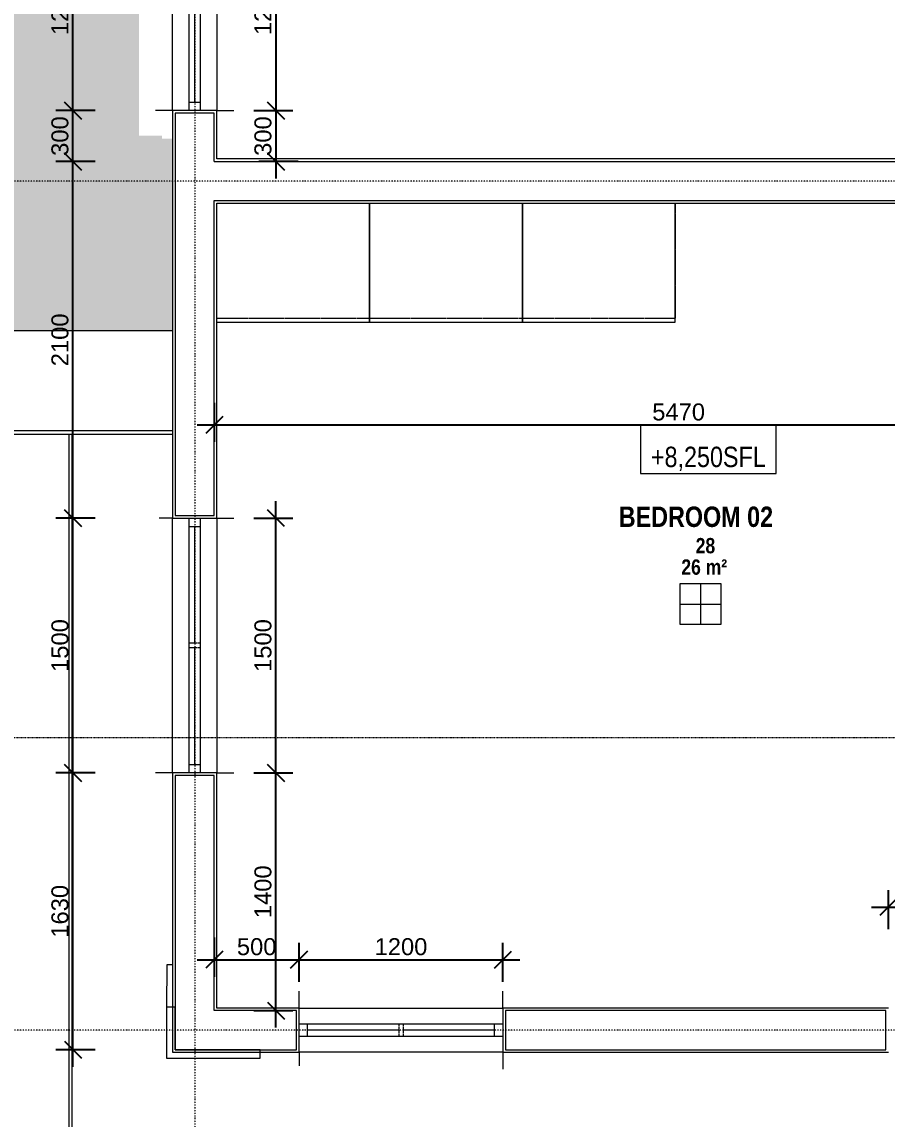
# Model space of a CAD drawing. Header units: millimetres. Extents: x -21051 to 202668, y -15646 to 13691.
# Drawn here: x 119649 to 124744, y -8818 to -2357 of the extents above; entities that cross this region are included whole.
import ezdxf

# ---------------------------------------------------------------- set-up
doc = ezdxf.new("R2010")
doc.units = ezdxf.units.MM
for name, pattern in [('Centre', [14.4, 3, -2.2, 7, -2.2]), ('Dash dot', [15.875, 6.35, -4.7625, 0, -4.7625]), ('TD_Dash', [4, 2, -2]), ('TD_Level Line', [8, 4, -2, 0, -2])]:
    doc.linetypes.add(name, pattern=pattern)
for name, color, linetype, lineweight in [('A-ANNO-DIMS', 211, 'Continuous', 9), ('A-AREA-IDEN', 2, 'Continuous', 9), ('A-GLAZ', 151, 'Continuous', 5), ('A-ROOF', 132, 'Continuous', 5), ('A-ROOF-PATT', 132, 'Continuous', 5), ('A-WALL', 113, 'Continuous', 5), ('G-ANNO-DIMS', 111, 'Continuous', 9), ('G-ANNO-SYMB', 111, 'Continuous', 9), ('I-WALL', 2, 'Continuous', 5), ('Q-CASE', 31, 'Continuous', 5), ('Q-CASE-HDLN', 31, 'TD_Dash', 5), ('S-GRID', 1, 'Continuous', 9)]:
    doc.layers.add(name, color=color, linetype=linetype, lineweight=lineweight)
doc.layers.get('0').off()
doc.styles.add('Arial Narrow_1', font='ARIALN.TTF', dxfattribs={"height": 120})
doc.styles.add('Arial Narrow_B', font='ARIALNB.TTF', dxfattribs={"height": 90})
doc.styles.add('Arial Narrow_B_1', font='ARIALNB.TTF', dxfattribs={"height": 120})
doc.styles.add('Arial_3', font='arial.ttf', dxfattribs={"height": 100})
doc.dimstyles.new('Arial_1_0', dxfattribs={"dimscale": 304.8, "dimtxt": 102.02594, "dimasz": 0.328084, "dimexe": 0.328084, "dimexo": 0.0625, "dimgap": 0.082021, "dimtad": 1, "dimdec": 0, "dimzin": 0, "dimdsep": 46, "dimtxsty": 'Arial_3', "dimblk1": 'OBLIQUE', "dimblk2": 'OBLIQUE', "dimsah": 1, "dimcen": 0.09, "dimdle": 0.328084, "dimazin": 0, "dimtfac": 1, "dimtdec": 4, "dimtix": 1, "dimtmove": 0, "dimatfit": 3, "dimfxl": 0.492126, "dimfxlon": 1, "dimtvp": 1, "dimtolj": 1, "dimtzin": 0, "dimarcsym": 2})

# ---------------------------------------------------------------- blocks, each defined once
blk = doc.blocks.new('CAS_Casework - 1 Primary  __ Bedroom-905706-02_Pent floor')
at = {"layer": 'Q-CASE'}
for p, q in [((494.7, 100), (-405.3, 100)), ((-405.3, 100), (-405.3, -600))]:
    blk.add_line(p, q, dxfattribs=at)
at = {"layer": 'Q-CASE-HDLN'}
for p, q in [((-405.3, 80), (494.7, 80)), ((-405.3, -600), (-405.3, 80))]:
    blk.add_line(p, q, dxfattribs=at)
blk = doc.blocks.new('CAS_Casework - 1 Primary  __ Bedroom-V2-02_Pent floor')
at = {"layer": 'Q-CASE'}
for p, q in [((494.7, 100), (-405.3, 100)), ((-405.3, 100), (-405.3, -600)), ((494.7, -600), (494.7, 100))]:
    blk.add_line(p, q, dxfattribs=at)
at = {"layer": 'Q-CASE-HDLN'}
for p, q in [((-405.3, 80), (494.7, 80)), ((-405.3, -600), (-405.3, 80)), ((494.7, -600), (494.7, 80))]:
    blk.add_line(p, q, dxfattribs=at)
blk = doc.blocks.new('PARAPET1 - PARAPET-963186-02_Pent floor')
at = {"layer": 'Q-CASE'}
for p, q in [((-5843.2, 16978.7), (-5693.3, 12420.6)), ((-5674.2, 12421.2), (-5823.4, 16960.2))]:
    blk.add_line(p, q, dxfattribs=at)
blk = doc.blocks.new('PARAPET4 - PARAPET-973503-02_Pent floor')
at = {"layer": 'Q-CASE'}
for p, q in [((-5713.1, 13030.9), (-9924.9, 12892.4)), ((-9905.2, 12873.9), (-5712.5, 13011.7))]:
    blk.add_line(p, q, dxfattribs=at)
blk = doc.blocks.new('Casement - 2L - 1200 X 1500-1125428-02_Pent floor')
at = {"layer": 'A-GLAZ'}
for p, q in [((-273.8, 130), (-273.8, 230)), ((926.2, 130), (926.2, 230)), ((-223.8, 35), (-273.8, 35)), ((876.2, 35), (-223.8, 35)), ((-223.8, -35), (-223.8, 35)), ((-223.8, 0), (-223.8, 15)), ((313.2, 0), (-223.8, 0)), ((876.2, -35), (876.2, 35)), ((926.2, 35), (876.2, 35)), ((-273.8, -35), (-223.8, -35)), ((-223.8, -35), (876.2, -35)), ((876.2, 0), (339.2, 0)), ((876.2, -35), (926.2, -35)), ((-273.8, -130), (-273.8, -210)), ((926.2, -130), (926.2, -230))]:
    blk.add_line(p, q, dxfattribs=at)
at = {"layer": 'A-GLAZ', "linetype": 'Centre'}
for p, q in [((313.2, 35), (313.2, -35)), ((339.2, 35), (339.2, -35))]:
    blk.add_line(p, q, dxfattribs=at)
blk = doc.blocks.new('Casement - 2L - 1500 X 1500-1219636-02_Pent floor')
at = {"layer": 'A-GLAZ'}
for p, q in [((-423.8, 130), (-423.8, 230)), ((1076.2, 130), (1076.2, 230)), ((-373.8, 35), (-423.8, 35)), ((1026.2, 35), (-373.8, 35)), ((-373.8, -35), (-373.8, 35)), ((-373.8, 0), (-373.8, 15)), ((313.2, 0), (-373.8, 0)), ((1026.2, 0), (339.2, 0)), ((1026.2, -35), (1026.2, 35)), ((1076.2, 35), (1026.2, 35)), ((-423.8, -35), (-373.8, -35)), ((-373.8, -35), (1026.2, -35)), ((1026.2, -35), (1076.2, -35)), ((-423.8, -130), (-423.8, -210)), ((1076.2, -130), (1076.2, -230))]:
    blk.add_line(p, q, dxfattribs=at)
at = {"layer": 'A-GLAZ', "linetype": 'Centre'}
for p, q in [((313.2, 35), (313.2, -35)), ((339.2, 35), (339.2, -35))]:
    blk.add_line(p, q, dxfattribs=at)
blk = doc.blocks.new('brick facing edge - brick facing edge-1233025-02_Pent floor')
at = {"layer": 'A-WALL', "lineweight": 18}
for p, q in [((-9067.1, 12344.7), (-9366.9, 12334.9)), ((-9065.4, 12294.7), (-9067.1, 12344.7)), ((-9366.9, 12334.9), (-9348.8, 11785.2)), ((-9315.3, 12286.5), (-9065.4, 12294.7)), ((-9298.8, 11786.8), (-9315.3, 12286.5)), ((-9348.8, 11785.2), (-9298.8, 11786.8))]:
    blk.add_line(p, q, dxfattribs=at)
at = {"layer": 'A-WALL'}
for p, q in [((-8817.2, 12352.9), (-9067.1, 12344.7)), ((-8816, 12317.9), (-8817.2, 12352.9))]:
    blk.add_line(p, q, dxfattribs=at)
blk = doc.blocks.new('Room Tag B - Medium_rfaX - Name and Number-1261570-02_Pent floor')
at = {"layer": 'A-AREA-IDEN'}
for p, q in [((-2.752, -5.004), (-2.752, -2.604)), ((-2.752, -2.604), (-0.352, -2.604)), ((-1.552, -2.604), (-1.552, -5.004)), ((-0.352, -2.604), (-0.352, -5.004)), ((-2.752, -3.804), (-0.352, -3.804)), ((-0.352, -5.004), (-2.752, -5.004))]:
    blk.add_line(p, q, dxfattribs=at)
blk = doc.blocks.new('_Oblique')
at = {"color": 0, "linetype": 'ByBlock', "lineweight": -2}
blk.add_line((-0.5, -0.5), (0.5, 0.5), dxfattribs=at)
blk = doc.blocks.new('*D1442')
at = {"layer": 'A-ANNO-DIMS', "color": 0, "lineweight": -2, "transparency": 16777216}
for p, q in [((120781.6, -7748.3), (120781.6, -7979.3)), ((121281.6, -8010.2), (121281.6, -7779.3)), ((120681.6, -7879.3), (121381.6, -7879.3))]:
    blk.add_line(p, q, dxfattribs=at)
at = {"layer": 'Defpoints', "color": 0, "transparency": 16777216}
for p in [(120781.6, -7729.3), (121281.6, -7879.3), (121281.6, -8029.3)]:
    blk.add_point(p, dxfattribs=at)
at = {"layer": 'A-ANNO-DIMS', "color": 0, "lineweight": -2, "transparency": 16777216, "xscale": 100, "yscale": 100, "zscale": 100, "rotation": 180}
blk.add_blockref('_Oblique', (120781.6, -7879.3), dxfattribs=at)
at = {"layer": 'A-ANNO-DIMS', "color": 0, "lineweight": -2, "transparency": 16777216, "xscale": 100, "yscale": 100, "zscale": 100}
blk.add_blockref('_Oblique', (121281.6, -7879.3), dxfattribs=at)
at = {"layer": 'A-ANNO-DIMS', "color": 0, "transparency": 16777216, "insert": (121031.6, -7803.2), "char_height": 100, "width": 276.883, "attachment_point": 5, "style": 'Arial_3'}
blk.add_mtext('\\A1;500', dxfattribs=at)
blk = doc.blocks.new('*D1443')
at = {"layer": 'A-ANNO-DIMS', "color": 0, "lineweight": -2, "transparency": 16777216}
for p, q in [((121281.6, -8010.2), (121281.6, -7779.3)), ((122481.6, -8010.2), (122481.6, -7779.3)), ((121181.6, -7879.3), (122581.6, -7879.3))]:
    blk.add_line(p, q, dxfattribs=at)
at = {"layer": 'Defpoints', "color": 0, "transparency": 16777216}
for p in [(122481.6, -7879.3), (121281.6, -8029.3), (122481.6, -8029.3)]:
    blk.add_point(p, dxfattribs=at)
at = {"layer": 'A-ANNO-DIMS', "color": 0, "lineweight": -2, "transparency": 16777216, "xscale": 100, "yscale": 100, "zscale": 100, "rotation": 180}
blk.add_blockref('_Oblique', (121281.6, -7879.3), dxfattribs=at)
at = {"layer": 'A-ANNO-DIMS', "color": 0, "lineweight": -2, "transparency": 16777216, "xscale": 100, "yscale": 100, "zscale": 100}
blk.add_blockref('_Oblique', (122481.6, -7879.3), dxfattribs=at)
at = {"layer": 'A-ANNO-DIMS', "color": 0, "transparency": 16777216, "insert": (121881.6, -7803.2), "char_height": 100, "width": 369.177, "attachment_point": 5, "style": 'Arial_3'}
blk.add_mtext('\\A1;1200', dxfattribs=at)
blk = doc.blocks.new('*D1444')
at = {"layer": 'A-ANNO-DIMS', "color": 0, "lineweight": -2, "transparency": 16777216}
for p, q in [((124751.6, -7700.1), (124751.6, -7469.2)), ((125951.6, -7700.1), (125951.6, -7469.2)), ((124651.6, -7569.2), (126051.6, -7569.2))]:
    blk.add_line(p, q, dxfattribs=at)
at = {"layer": 'Defpoints', "color": 0, "transparency": 16777216}
for p in [(125951.6, -7569.2), (124751.6, -7719.2), (125951.6, -7719.2)]:
    blk.add_point(p, dxfattribs=at)
at = {"layer": 'A-ANNO-DIMS', "color": 0, "lineweight": -2, "transparency": 16777216, "xscale": 100, "yscale": 100, "zscale": 100, "rotation": 180}
blk.add_blockref('_Oblique', (124751.6, -7569.2), dxfattribs=at)
at = {"layer": 'A-ANNO-DIMS', "color": 0, "lineweight": -2, "transparency": 16777216, "xscale": 100, "yscale": 100, "zscale": 100}
blk.add_blockref('_Oblique', (125951.6, -7569.2), dxfattribs=at)
at = {"layer": 'A-ANNO-DIMS', "color": 0, "transparency": 16777216, "insert": (125351.6, -7493.1), "char_height": 100, "width": 369.177, "attachment_point": 5, "style": 'Arial_3'}
blk.add_mtext('\\A1;1200', dxfattribs=at)
blk = doc.blocks.new('*D1454')
at = {"layer": 'A-ANNO-DIMS', "color": 0, "lineweight": -2, "transparency": 16777216}
for p, q in [((119949.5, -8509.2), (119949.5, -6679.2)), ((120080.5, -6779.2), (119849.5, -6779.2)), ((120080.5, -8409.2), (119849.5, -8409.2))]:
    blk.add_line(p, q, dxfattribs=at)
at = {"layer": 'Defpoints', "color": 0, "transparency": 16777216}
for p in [(119949.5, -6779.2), (120099.5, -6779.2), (120099.5, -8409.2)]:
    blk.add_point(p, dxfattribs=at)
at = {"layer": 'A-ANNO-DIMS', "color": 0, "lineweight": -2, "transparency": 16777216, "xscale": 100, "yscale": 100, "zscale": 100}
for p, rotation in [((119949.5, -6779.2), 90), ((119949.5, -8409.2), 270)]:
    blk.add_blockref('_Oblique', p, dxfattribs=dict(at, rotation=rotation))
at = {"layer": 'A-ANNO-DIMS', "color": 0, "transparency": 16777216, "insert": (119873.4, -7594.2), "char_height": 100, "width": 369.177, "attachment_point": 5, "rotation": 90, "style": 'Arial_3'}
blk.add_mtext('\\A1;1630', dxfattribs=at)
blk = doc.blocks.new('*D1455')
at = {"layer": 'A-ANNO-DIMS', "color": 0, "lineweight": -2, "transparency": 16777216}
for p, q in [((119949.5, -6879.2), (119949.5, -5179.2)), ((120080.5, -5279.2), (119849.5, -5279.2)), ((120080.5, -6779.2), (119849.5, -6779.2))]:
    blk.add_line(p, q, dxfattribs=at)
at = {"layer": 'Defpoints', "color": 0, "transparency": 16777216}
for p in [(119949.5, -5279.2), (120099.5, -5279.2), (120099.5, -6779.2)]:
    blk.add_point(p, dxfattribs=at)
at = {"layer": 'A-ANNO-DIMS', "color": 0, "lineweight": -2, "transparency": 16777216, "xscale": 100, "yscale": 100, "zscale": 100}
for p, rotation in [((119949.5, -5279.2), 90), ((119949.5, -6779.2), 270)]:
    blk.add_blockref('_Oblique', p, dxfattribs=dict(at, rotation=rotation))
at = {"layer": 'A-ANNO-DIMS', "color": 0, "transparency": 16777216, "insert": (119873.5, -6029.2), "char_height": 100, "width": 369.177, "attachment_point": 5, "rotation": 90, "style": 'Arial_3'}
blk.add_mtext('\\A1;1500', dxfattribs=at)
blk = doc.blocks.new('*D1456')
at = {"layer": 'A-ANNO-DIMS', "color": 0, "lineweight": -2, "transparency": 16777216}
for p, q in [((119949.5, -5379.2), (119949.5, -3079.2)), ((120080.5, -3179.2), (119849.5, -3179.2)), ((120080.5, -5279.2), (119849.5, -5279.2))]:
    blk.add_line(p, q, dxfattribs=at)
at = {"layer": 'Defpoints', "color": 0, "transparency": 16777216}
for p in [(119949.5, -3179.2), (120099.5, -3179.2), (120099.5, -5279.2)]:
    blk.add_point(p, dxfattribs=at)
at = {"layer": 'A-ANNO-DIMS', "color": 0, "lineweight": -2, "transparency": 16777216, "xscale": 100, "yscale": 100, "zscale": 100}
for p, rotation in [((119949.5, -3179.2), 90), ((119949.5, -5279.2), 270)]:
    blk.add_blockref('_Oblique', p, dxfattribs=dict(at, rotation=rotation))
at = {"layer": 'A-ANNO-DIMS', "color": 0, "transparency": 16777216, "insert": (119873.5, -4229.2), "char_height": 100, "width": 369.177, "attachment_point": 5, "rotation": 90, "style": 'Arial_3'}
blk.add_mtext('\\A1;2100', dxfattribs=at)
blk = doc.blocks.new('*D1457')
at = {"layer": 'A-ANNO-DIMS', "color": 0, "lineweight": -2, "transparency": 16777216}
for p, q in [((119949.5, -3279.2), (119949.5, -2779.2)), ((120080.5, -2879.2), (119849.5, -2879.2)), ((120080.5, -3179.2), (119849.5, -3179.2))]:
    blk.add_line(p, q, dxfattribs=at)
at = {"layer": 'Defpoints', "color": 0, "transparency": 16777216}
for p in [(119949.5, -2879.2), (120099.5, -2879.2), (120099.5, -3179.2)]:
    blk.add_point(p, dxfattribs=at)
at = {"layer": 'A-ANNO-DIMS', "color": 0, "lineweight": -2, "transparency": 16777216, "xscale": 100, "yscale": 100, "zscale": 100}
for p, rotation in [((119949.5, -2879.2), 90), ((119949.5, -3179.2), 270)]:
    blk.add_blockref('_Oblique', p, dxfattribs=dict(at, rotation=rotation))
at = {"layer": 'A-ANNO-DIMS', "color": 0, "transparency": 16777216, "insert": (119873.4, -3029.2), "char_height": 100, "width": 276.883, "attachment_point": 5, "rotation": 90, "style": 'Arial_3'}
blk.add_mtext('\\A1;300', dxfattribs=at)
blk = doc.blocks.new('*D1458')
at = {"layer": 'A-ANNO-DIMS', "color": 0, "lineweight": -2, "transparency": 16777216}
for p, q in [((119949.5, -2979.2), (119949.5, -1579.2)), ((120080.5, -1679.2), (119849.5, -1679.2)), ((120080.5, -2879.2), (119849.5, -2879.2))]:
    blk.add_line(p, q, dxfattribs=at)
at = {"layer": 'Defpoints', "color": 0, "transparency": 16777216}
for p in [(119949.5, -1679.2), (120099.5, -1679.2), (120099.5, -2879.2)]:
    blk.add_point(p, dxfattribs=at)
at = {"layer": 'A-ANNO-DIMS', "color": 0, "lineweight": -2, "transparency": 16777216, "xscale": 100, "yscale": 100, "zscale": 100}
for p, rotation in [((119949.5, -1679.2), 90), ((119949.5, -2879.2), 270)]:
    blk.add_blockref('_Oblique', p, dxfattribs=dict(at, rotation=rotation))
at = {"layer": 'A-ANNO-DIMS', "color": 0, "transparency": 16777216, "insert": (119873.5, -2279.2), "char_height": 100, "width": 369.177, "attachment_point": 5, "rotation": 90, "style": 'Arial_3'}
blk.add_mtext('\\A1;1200', dxfattribs=at)
blk = doc.blocks.new('*D1464')
at = {"layer": 'A-ANNO-DIMS', "color": 0, "lineweight": -2, "transparency": 16777216}
for p, q in [((121145.1, -8279.2), (121145.1, -6679.2)), ((121014.1, -6779.2), (121245.1, -6779.2)), ((121014.1, -8179.2), (121245.1, -8179.2))]:
    blk.add_line(p, q, dxfattribs=at)
at = {"layer": 'Defpoints', "color": 0, "transparency": 16777216}
for p in [(120995.1, -6779.2), (121145.1, -6779.2), (120995.1, -8179.2)]:
    blk.add_point(p, dxfattribs=at)
at = {"layer": 'A-ANNO-DIMS', "color": 0, "lineweight": -2, "transparency": 16777216, "xscale": 100, "yscale": 100, "zscale": 100}
for p, rotation in [((121145.1, -6779.2), 90), ((121145.1, -8179.2), 270)]:
    blk.add_blockref('_Oblique', p, dxfattribs=dict(at, rotation=rotation))
at = {"layer": 'A-ANNO-DIMS', "color": 0, "transparency": 16777216, "insert": (121069, -7479.2), "char_height": 100, "width": 369.177, "attachment_point": 5, "rotation": 90, "style": 'Arial_3'}
blk.add_mtext('\\A1;1400', dxfattribs=at)
blk = doc.blocks.new('*D1465')
at = {"layer": 'A-ANNO-DIMS', "color": 0, "lineweight": -2, "transparency": 16777216}
for p, q in [((121145.1, -6879.2), (121145.1, -5179.2)), ((121014.1, -5279.2), (121245.1, -5279.2)), ((121014.1, -6779.2), (121245.1, -6779.2))]:
    blk.add_line(p, q, dxfattribs=at)
at = {"layer": 'Defpoints', "color": 0, "transparency": 16777216}
for p in [(120995.1, -5279.2), (121145.1, -5279.2), (120995.1, -6779.2)]:
    blk.add_point(p, dxfattribs=at)
at = {"layer": 'A-ANNO-DIMS', "color": 0, "lineweight": -2, "transparency": 16777216, "xscale": 100, "yscale": 100, "zscale": 100}
for p, rotation in [((121145.1, -5279.2), 90), ((121145.1, -6779.2), 270)]:
    blk.add_blockref('_Oblique', p, dxfattribs=dict(at, rotation=rotation))
at = {"layer": 'A-ANNO-DIMS', "color": 0, "transparency": 16777216, "insert": (121069, -6029.2), "char_height": 100, "width": 369.177, "attachment_point": 5, "rotation": 90, "style": 'Arial_3'}
blk.add_mtext('\\A1;1500', dxfattribs=at)
blk = doc.blocks.new('*D1468')
at = {"layer": 'A-ANNO-DIMS', "color": 0, "lineweight": -2, "transparency": 16777216}
for p, q in [((121145.1, -1579.2), (121145.1, -2979.2)), ((121014.1, -1679.2), (121245.1, -1679.2)), ((121014.1, -2879.2), (121245.1, -2879.2))]:
    blk.add_line(p, q, dxfattribs=at)
at = {"layer": 'Defpoints', "color": 0, "transparency": 16777216}
for p in [(120995.1, -1679.2), (120995.1, -2879.2), (121145.1, -2879.2)]:
    blk.add_point(p, dxfattribs=at)
at = {"layer": 'A-ANNO-DIMS', "color": 0, "lineweight": -2, "transparency": 16777216, "xscale": 100, "yscale": 100, "zscale": 100}
for p, rotation in [((121145.1, -1679.2), 90), ((121145.1, -2879.2), 270)]:
    blk.add_blockref('_Oblique', p, dxfattribs=dict(at, rotation=rotation))
at = {"layer": 'A-ANNO-DIMS', "color": 0, "transparency": 16777216, "insert": (121069, -2279.2), "char_height": 100, "width": 369.177, "attachment_point": 5, "rotation": 90, "style": 'Arial_3'}
blk.add_mtext('\\A1;1200', dxfattribs=at)
blk = doc.blocks.new('*D1469')
at = {"layer": 'A-ANNO-DIMS', "color": 0, "lineweight": -2, "transparency": 16777216}
for p, q in [((121145.1, -2779.2), (121145.1, -3279.2)), ((121014.1, -2879.2), (121245.1, -2879.2)), ((121276, -3179.2), (121045.1, -3179.2))]:
    blk.add_line(p, q, dxfattribs=at)
at = {"layer": 'Defpoints', "color": 0, "transparency": 16777216}
for p in [(120995.1, -2879.2), (121145.1, -3179.2), (121295.1, -3179.2)]:
    blk.add_point(p, dxfattribs=at)
at = {"layer": 'A-ANNO-DIMS', "color": 0, "lineweight": -2, "transparency": 16777216, "xscale": 100, "yscale": 100, "zscale": 100}
for p, rotation in [((121145.1, -2879.2), 90), ((121145.1, -3179.2), 270)]:
    blk.add_blockref('_Oblique', p, dxfattribs=dict(at, rotation=rotation))
at = {"layer": 'A-ANNO-DIMS', "color": 0, "transparency": 16777216, "insert": (121069, -3029.2), "char_height": 100, "width": 276.883, "attachment_point": 5, "rotation": 90, "style": 'Arial_3'}
blk.add_mtext('\\A1;300', dxfattribs=at)
blk = doc.blocks.new('Spot Elevations - _-1243852-02_Pent floor')
at = {"layer": 'G-ANNO-DIMS'}
for p, q in [((-4, 0), (-4, 2.8125)), ((-4, 2.8125), (4, 2.8125)), ((4, 2.8125), (4, 0)), ((4, 0), (-4, 0))]:
    blk.add_line(p, q, dxfattribs=at)
blk = doc.blocks.new('*D1509')
at = {"layer": 'A-ANNO-DIMS', "color": 0, "lineweight": -2, "transparency": 16777216}
for p, q in [((120781.6, -4599.6), (120781.6, -4830.5)), ((126251.6, -4599.6), (126251.6, -4830.5)), ((120681.6, -4730.5), (126351.6, -4730.5))]:
    blk.add_line(p, q, dxfattribs=at)
at = {"layer": 'Defpoints', "color": 0, "transparency": 16777216}
for p in [(120781.6, -4580.5), (126251.6, -4580.5), (126251.6, -4730.5)]:
    blk.add_point(p, dxfattribs=at)
at = {"layer": 'A-ANNO-DIMS', "color": 0, "lineweight": -2, "transparency": 16777216, "xscale": 100, "yscale": 100, "zscale": 100, "rotation": 180}
blk.add_blockref('_Oblique', (120781.6, -4730.5), dxfattribs=at)
at = {"layer": 'A-ANNO-DIMS', "color": 0, "lineweight": -2, "transparency": 16777216, "xscale": 100, "yscale": 100, "zscale": 100}
blk.add_blockref('_Oblique', (126251.6, -4730.5), dxfattribs=at)
at = {"layer": 'A-ANNO-DIMS', "color": 0, "transparency": 16777216, "insert": (123516.6, -4654.5), "char_height": 100, "width": 369.177, "attachment_point": 5, "style": 'Arial_3'}
blk.add_mtext('\\A1;5470', dxfattribs=at)

msp = doc.modelspace()

# ---------------------------------------------------------------- hatches: boundary and pattern name
at = {"layer": 'A-ROOF-PATT'}
h = msp.add_hatch(dxfattribs=at)
h.set_pattern_fill('FP_16', color=256, style=0, pattern_type=2)
h.set_pattern_definition([(94.997, (133020.7114, 394.904), (127.0003622, -1515.6514102), [116.643, -2799.438]), (0, (133010.55, 511.1), (127, 126.304), [10.16, -116.84]), (180, (133137.55, 521.21), (-127, -126.304), [35.56, -91.44]), (270, (133101.99, 521.21), (127, -126.304), [12.63, -113.674]), (90, (133020.71, 508.58), (-127, 126.304), [12.63, -113.674]), (180, (133020.71, 521.21), (-127, -126.304), [10.16, -116.84]), (180, (133137.55, 511.1), (-127, -126.304), [25.4, -101.6]), (265.003, (133112.1514, 511.104), (-127.0003622, -1515.6514102), [116.643, -2799.438]), (232.544, (133112.1514, 504.789), (1651.0084555, 2147.1663823), [33.413, -3307.874]), (198.341, (133091.83, 478.265), (-253.9992, -126.30564), [32.111, -369.279]), (161.659, (133061.35, 468.16), (253.9992, -126.30564), [32.111, -369.279]), (127.456, (133030.8714, 478.265), (-1651.0084555, 2147.1663823), [33.413, -3307.874]), (200.123, (133085.4814, 487.106), (1396.9998089, 505.2175104), [25.699, -2544.176]), (159.877, (133061.3514, 478.265), (-1396.9998089, 505.2175104), [25.699, -2544.176]), (127.557, (133037.2214, 487.106), (-1269.9901965, 1641.963257), [27.085, -2681.448]), (232.443, (133101.9914, 508.578), (1269.9901965, 1641.963257), [27.085, -2681.448])])
h.paths.add_polyline_path([(116586.6, -4174.2), (120536.6, -4174.2), (120536.6, -3045.2), (120473.8, -3045.2), (120473.8, -3027.1), (120338.3, -3027.1), (120338.3, -1381.6), (120536.6, -1381.6), (120536.6, -206.9), (120338.3, -206.9), (120338.3, 1588.4), (120536.6, 1588.4), (120536.6, 2585.8), (116586.6, 2585.8), (116586.6, -4172.9)])

# ---------------------------------------------------------------- linework, layer by layer
at = {"layer": 'A-ROOF'}
msp.add_line((116586.6, -4174.2), (120536.6, -4174.2), dxfattribs=at)
at = {"layer": 'A-WALL', "lineweight": 18}
for p, q in [((120781.6, -2894.2), (120551.6, -2894.2)), ((120551.6, -2894.2), (120551.6, -5264.2)), ((120781.6, -3179.2), (120781.6, -2894.2)), ((120781.6, -3179.2), (126481.6, -3179.2)), ((120781.6, -3409.2), (126251.6, -3409.2)), ((120781.6, -5264.2), (120781.6, -3409.2)), ((120551.6, -5264.2), (120781.6, -5264.2)), ((120551.6, -6794.2), (120551.6, -8409.2)), ((120781.6, -6794.2), (120551.6, -6794.2)), ((120781.6, -8179.2), (120781.6, -6794.2)), ((121266.6, -8179.2), (120781.6, -8179.2)), ((121266.6, -8409.2), (121266.6, -8179.2)), ((122496.6, -8179.2), (122496.6, -8409.2)), ((124736.6, -8179.2), (122496.6, -8179.2)), ((124736.6, -8409.2), (124736.6, -8179.2)), ((120551.6, -8409.2), (121266.6, -8409.2)), ((122496.6, -8409.2), (124736.6, -8409.2))]:
    msp.add_line(p, q, dxfattribs=at)
at = {"layer": 'G-ANNO-SYMB', "linetype": 'TD_Level Line', "lineweight": 18}
msp.add_line((114217.8, -6570.7), (143536.4, -6570.7), dxfattribs=at)
at = {"layer": 'I-WALL'}
for p, q in [((120536.6, -2879.2), (120536.6, -1679.2)), ((120796.6, -1679.2), (120796.6, -2879.2)), ((120536.6, -6779.2), (120536.6, -5279.2)), ((120796.6, -5279.2), (120796.6, -6779.2)), ((121281.6, -8164.2), (122481.6, -8164.2)), ((122481.6, -8424.2), (121281.6, -8424.2))]:
    msp.add_line(p, q, dxfattribs=at)
at = {"layer": 'I-WALL', "lineweight": 18}
for p, q in [((120796.6, -2879.2), (120536.6, -2879.2)), ((120536.6, -2879.2), (120536.6, -5279.2)), ((120796.6, -3164.2), (120796.6, -2879.2)), ((126496.6, -3164.2), (120796.6, -3164.2)), ((120796.6, -3424.2), (126236.6, -3424.2)), ((120796.6, -5279.2), (120796.6, -3424.2)), ((120536.6, -5279.2), (120796.6, -5279.2)), ((120536.6, -6779.2), (120536.6, -8424.2)), ((120796.6, -6779.2), (120536.6, -6779.2)), ((120796.6, -8164.2), (120796.6, -6779.2)), ((121281.6, -8164.2), (120796.6, -8164.2)), ((121281.6, -8424.2), (121281.6, -8164.2)), ((124751.6, -8164.2), (122481.6, -8164.2)), ((122481.6, -8164.2), (122481.6, -8424.2)), ((120536.6, -8424.2), (121281.6, -8424.2)), ((122481.6, -8424.2), (124751.6, -8424.2))]:
    msp.add_line(p, q, dxfattribs=at)
at = {"layer": 'S-GRID', "linetype": 'Dash dot', "lineweight": 18}
for p, q in [((120666.6, 8999.9), (120666.6, -11369.2)), ((141737.6, -3294.2), (116963.2, -3294.2)), ((141737.6, -8294.2), (116963.2, -8294.2))]:
    msp.add_line(p, q, dxfattribs=at)

# ---------------------------------------------------------------- block references
at = {"layer": 'A-AREA-IDEN', "xscale": 99.99999999999994, "yscale": 99.99999999999994, "zscale": 99.99999999999994}
msp.add_blockref('Room Tag B - Medium_rfaX - Name and Number-1261570-02_Pent floor', (123800.5, -5404.4), dxfattribs=at)
at = {"layer": 'A-GLAZ'}
for name, p, rotation in [('Casement - 2L - 1200 X 1500-1125428-02_Pent floor', (120666.6, -1953), 270.0000000000001), ('Casement - 2L - 1500 X 1500-1219636-02_Pent floor', (120666.6, -5703), 270)]:
    msp.add_blockref(name, p, dxfattribs=dict(at, rotation=rotation))
msp.add_blockref('Casement - 2L - 1200 X 1500-1125428-02_Pent floor', (121555.4, -8294.2), dxfattribs=at)
at = {"layer": 'A-WALL', "rotation": 88.11700695989701}
msp.add_blockref('brick facing edge - brick facing edge-1233025-02_Pent floor', (133137.6, 497.3), dxfattribs=at)
at = {"layer": 'G-ANNO-DIMS', "extrusion": (0, 0, -1), "xscale": 99.99999999999994, "yscale": 99.99999999999994, "zscale": 99.99999999999994}
msp.add_blockref('Spot Elevations - _-1243852-02_Pent floor', (-123691.6, -5015.5), dxfattribs=at)
at = {"layer": 'Q-CASE'}
for name, p, rotation in [('PARAPET4 - PARAPET-973503-02_Pent floor', (133137.6, 497.3), 88.11700695989701), ('PARAPET1 - PARAPET-963186-02_Pent floor', (133137.6, 497.3), 88.11700695989701), ('CAS_Casework - 1 Primary  __ Bedroom-905706-02_Pent floor', (121291.3, -4024.2), 180), ('CAS_Casework - 1 Primary  __ Bedroom-V2-02_Pent floor', (122191.3, -4024.2), 180), ('CAS_Casework - 1 Primary  __ Bedroom-V2-02_Pent floor', (123091.3, -4024.2), 180)]:
    msp.add_blockref(name, p, dxfattribs=dict(at, rotation=rotation))

# ---------------------------------------------------------------- texts
at = {"layer": 'A-AREA-IDEN', "attachment_point": 1}
for s, insert, char_height, width, style in [('BEDROOM 02', (123164.1, -5210.9), 120, 1162.447, 'Arial Narrow_B_1'), ('28', (123617.2, -5396.1), 90, 144.304, 'Arial Narrow_B'), ('26 m²', (123532.7, -5522.1), 90, 328.692, 'Arial Narrow_B')]:
    msp.add_mtext(s, dxfattribs=dict(at, insert=insert, char_height=char_height, width=width, style=style))
at = {"layer": 'G-ANNO-DIMS', "insert": (123353.3, -4858.4), "char_height": 120, "width": 812.014, "attachment_point": 1, "line_spacing_factor": 0.974696, "style": 'Arial Narrow_1'}
msp.add_mtext('+8,250SFL', dxfattribs=at)

# ---------------------------------------------------------------- dimensions: what is measured, and where the dimension line sits
at = {"layer": 'A-ANNO-DIMS'}
for base, p1, p2, override, picture, middle in [((119949.5, -1679.2), (120099.5, -2879.2), (120099.5, -1679.2), {"dimpost": '<>', "dimfxl": 1200}, '*D1458', (119873.5, -2279.2)), ((121145.1, -2879.2), (120995.1, -1679.2), (120995.1, -2879.2), {"dimpost": '<>', "dimfxl": 1200}, '*D1468', (121069, -2279.2)), ((119949.5, -2879.2), (120099.5, -3179.2), (120099.5, -2879.2), {"dimpost": '<>', "dimfxl": 300}, '*D1457', (119873.4, -3029.2)), ((121145.1, -3179.2), (120995.1, -2879.2), (121295.1, -3179.2), {"dimpost": '<>', "dimfxl": 424.264069}, '*D1469', (121069, -3029.2)), ((119949.5, -3179.2), (120099.5, -5279.2), (120099.5, -3179.2), {"dimpost": '<>', "dimfxl": 2100}, '*D1456', (119873.5, -4229.2)), ((119949.5, -5279.2), (120099.5, -6779.2), (120099.5, -5279.2), {"dimpost": '<>', "dimfxl": 1500}, '*D1455', (119873.5, -6029.2)), ((121145.1, -5279.2), (120995.1, -6779.2), (120995.1, -5279.2), {"dimpost": '<>', "dimfxl": 1500}, '*D1465', (121069, -6029.2)), ((119949.5, -6779.2), (120099.5, -8409.2), (120099.5, -6779.2), {"dimpost": '<>', "dimfxl": 1630}, '*D1454', (119873.4, -7594.2)), ((121145.1, -6779.2), (120995.1, -8179.2), (120995.1, -6779.2), {"dimpost": '<>', "dimfxl": 1400}, '*D1464', (121069, -7479.2))]:
    dim = msp.add_linear_dim(base=base, p1=p1, p2=p2, angle=90, dimstyle='Arial_1_0', override=override, dxfattribs=at)
    dim.commit()
    dim.dimension.update_dxf_attribs({"geometry": picture, "text_midpoint": middle})
for base, p1, p2, override, picture, middle in [((126251.6, -4730.5), (120781.6, -4580.5), (126251.6, -4580.5), {"dimpost": '<>', "dimfxl": 5470}, '*D1509', (123516.6, -4654.5)), ((125951.6, -7569.2), (124751.6, -7719.2), (125951.6, -7719.2), {"dimpost": '<>', "dimfxl": 1200}, '*D1444', (125351.6, -7493.1)), ((121281.6, -7879.3), (120781.6, -7729.3), (121281.6, -8029.3), {"dimpost": '<>', "dimfxl": 583.095189}, '*D1442', (121031.6, -7803.2)), ((122481.6, -7879.3), (121281.6, -8029.3), (122481.6, -8029.3), {"dimpost": '<>', "dimfxl": 1200}, '*D1443', (121881.6, -7803.2))]:
    dim = msp.add_linear_dim(base=base, p1=p1, p2=p2, dimstyle='Arial_1_0', override=override, dxfattribs=at)
    dim.commit()
    dim.dimension.update_dxf_attribs({"geometry": picture, "text_midpoint": middle})

doc.saveas('drawing.dxf')
